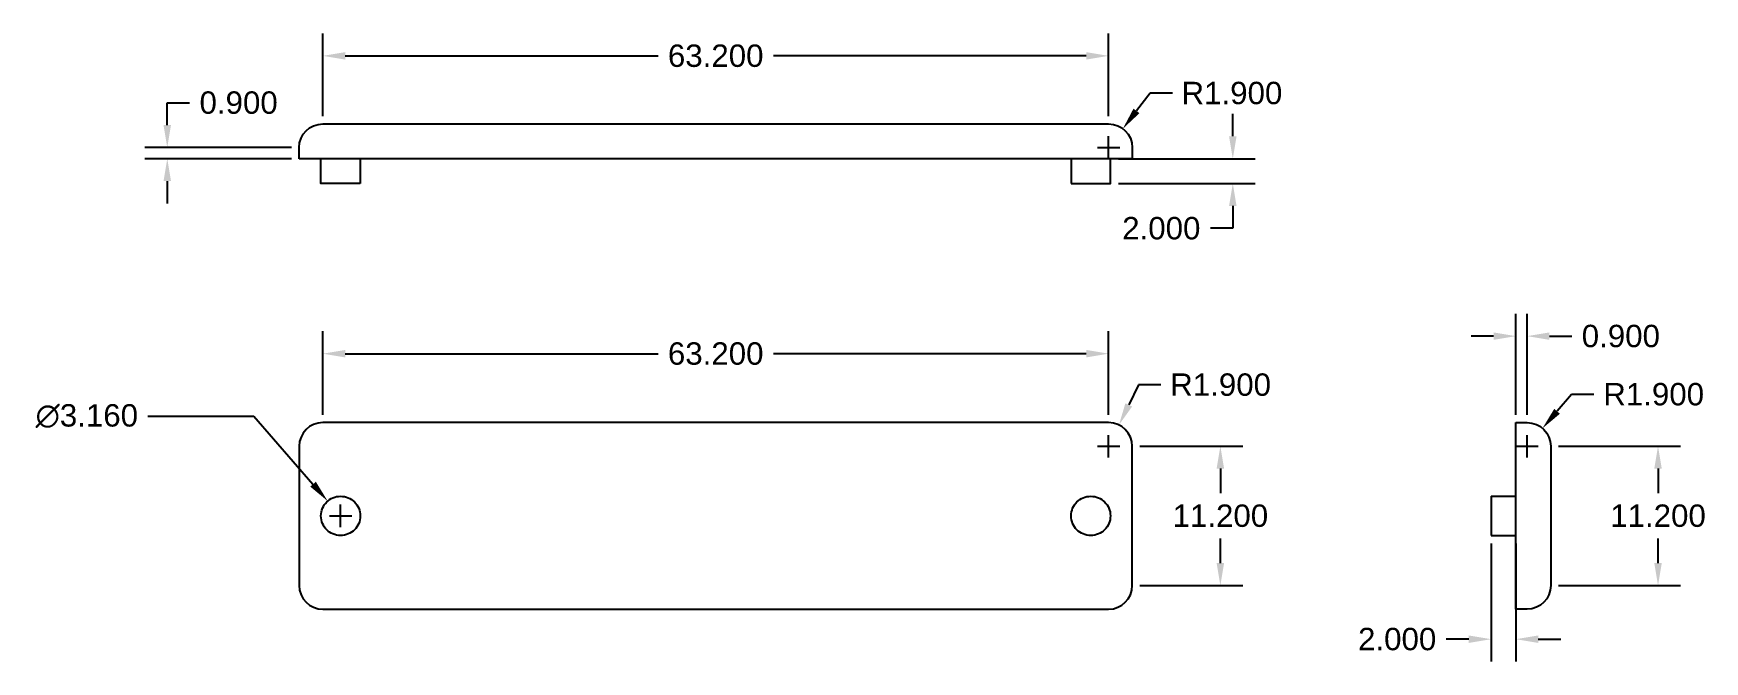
# Model space of a CAD drawing. Header units: millimetres. Extents: x 5 to 139, y 7 to 57.
import ezdxf

# ---------------------------------------------------------------- set-up
doc = ezdxf.new("R2010")
doc.units = ezdxf.units.MM
doc.linetypes.add('ACAD_ISO10W100', pattern=[18, 12, -3, 0, -3])
for name, color, linetype in [('Contur', 4, 'Continuous'), ('Cote', 3, 'Continuous'), ('Linii Ascunse', 2, 'ACAD_ISO10W100')]:
    doc.layers.add(name, color=color, linetype=linetype)
doc.styles.get("Standard").update_dxf_attribs({"font": 'Arial.ttf'})
doc.dimstyles.get("Standard").update_dxf_attribs({"dimscale": 10, "dimtxt": 0.18, "dimasz": 0.18, "dimexe": 0.18, "dimexo": 0.0625, "dimgap": 0.09, "dimtad": 0, "dimtih": 1, "dimtoh": 1, "dimdec": 3, "dimzin": 0, "dimdsep": 46, "dimtxsty": 'Standard', "dimcen": 0.09, "dimadec": 0, "dimazin": 0, "dimtfac": 1, "dimtdec": 3, "dimtofl": 0, "dimtmove": 0, "dimatfit": 3, "dimfxl": 1, "dimtolj": 1, "dimtzin": 0, "dimarcsym": 0})

# ---------------------------------------------------------------- blocks, each defined once
blk = doc.blocks.new('*D2')
at = {"layer": 'Cote', "color": 0, "lineweight": -2, "transparency": 16777216}
for p, q in [((15.54, 50.09), (15.54, 51.89)), ((15.54, 51.89), (17.34, 51.89)), ((25.52, 48.29), (13.74, 48.29)), ((25.52, 47.39), (13.74, 47.39)), ((15.54, 45.59), (15.54, 43.79))]:
    blk.add_line(p, q, dxfattribs=at)
at = {"layer": 'Cote', "color": 0, "transparency": 16777216}
for points in [[(15.24, 50.09), (15.84, 50.09), (15.54, 48.29)], [(15.24, 45.59), (15.84, 45.59), (15.54, 47.39)]]:
    blk.add_solid(points, dxfattribs=at)
at = {"layer": 'Defpoints', "color": 0, "transparency": 16777216}
for p in [(15.54, 48.29), (26.15, 48.29), (26.15, 47.39)]:
    blk.add_point(p, dxfattribs=at)
at = {"layer": 'Cote', "color": 0, "transparency": 16777216, "insert": (21.28, 51.89), "char_height": 1.8, "attachment_point": 5}
blk.add_mtext('\\A1;0.900', dxfattribs=at)
blk = doc.blocks.new('*D3')
at = {"layer": 'Cote', "color": 0, "lineweight": -2, "transparency": 16777216}
for p, q in [((101.24, 49.19), (101.24, 50.99)), ((92.04, 47.39), (103.04, 47.39)), ((92.04, 45.39), (103.04, 45.39)), ((101.24, 43.59), (101.24, 41.79)), ((101.24, 41.79), (99.44, 41.79))]:
    blk.add_line(p, q, dxfattribs=at)
at = {"layer": 'Cote', "color": 0, "transparency": 16777216}
for points in [[(100.94, 49.19), (101.54, 49.19), (101.24, 47.39)], [(100.94, 43.59), (101.54, 43.59), (101.24, 45.39)]]:
    blk.add_solid(points, dxfattribs=at)
at = {"layer": 'Defpoints', "color": 0, "transparency": 16777216}
for p in [(91.41, 47.39), (91.41, 45.39), (101.24, 45.39)]:
    blk.add_point(p, dxfattribs=at)
at = {"layer": 'Cote', "color": 0, "transparency": 16777216, "insert": (95.49, 41.79), "char_height": 1.8, "attachment_point": 5}
blk.add_mtext('\\A1;2.000', dxfattribs=at)
blk = doc.blocks.new('*D4')
at = {"layer": 'Cote', "color": 0, "lineweight": -2, "transparency": 16777216}
for p, q in [((13.98, 26.69), (22.5, 26.69)), ((22.5, 26.69), (27.26, 21.21)), ((29.48, 17.77), (29.48, 19.57)), ((28.58, 18.67), (30.38, 18.67))]:
    blk.add_line(p, q, dxfattribs=at)
at = {"layer": 'Cote', "color": 0, "transparency": 16777216}
blk.add_solid([(27.49, 21.41), (27.04, 21.02), (28.44, 19.86)], dxfattribs=at)
at = {"layer": 'Defpoints', "color": 0, "transparency": 16777216}
for p in [(28.44, 19.86), (30.52, 17.47)]:
    blk.add_point(p, dxfattribs=at)
at = {"layer": 'Cote', "color": 0, "transparency": 16777216, "insert": (9.07, 26.69), "char_height": 1.8, "attachment_point": 5}
blk.add_mtext('\\A1;∅3.160', dxfattribs=at)
blk = doc.blocks.new('*D5')
at = {"layer": 'Cote', "color": 0, "lineweight": -2, "transparency": 16777216}
for p, q in [((93.66, 29.21), (92.87, 27.59)), ((95.46, 29.21), (93.66, 29.21)), ((90.35, 24.27), (92.15, 24.27)), ((91.25, 23.37), (91.25, 25.17))]:
    blk.add_line(p, q, dxfattribs=at)
at = {"layer": 'Cote', "color": 0, "transparency": 16777216}
blk.add_solid([(92.6, 27.72), (93.14, 27.46), (92.08, 25.97)], dxfattribs=at)
at = {"layer": 'Defpoints', "color": 0, "transparency": 16777216}
for p in [(92.08, 25.97), (91.25, 24.27)]:
    blk.add_point(p, dxfattribs=at)
at = {"layer": 'Cote', "color": 0, "transparency": 16777216, "insert": (100.26, 29.21), "char_height": 1.8, "attachment_point": 5}
blk.add_mtext('\\A1;R1.900', dxfattribs=at)
blk = doc.blocks.new('*D8')
at = {"layer": 'Cote', "color": 0, "lineweight": -2, "transparency": 16777216}
for p, q in [((122.01, 16.45), (122.01, 6.95)), ((124.01, 16.45), (124.01, 6.95)), ((120.21, 8.75), (118.41, 8.75)), ((125.81, 8.75), (127.61, 8.75))]:
    blk.add_line(p, q, dxfattribs=at)
at = {"layer": 'Cote', "color": 0, "transparency": 16777216}
for points in [[(120.21, 9.05), (120.21, 8.45), (122.01, 8.75)], [(125.81, 9.05), (125.81, 8.45), (124.01, 8.75)]]:
    blk.add_solid(points, dxfattribs=at)
at = {"layer": 'Defpoints', "color": 0, "transparency": 16777216}
for p in [(122.01, 17.08), (124.01, 17.08), (122.01, 8.75)]:
    blk.add_point(p, dxfattribs=at)
at = {"layer": 'Cote', "color": 0, "transparency": 16777216, "insert": (114.46, 8.75), "char_height": 1.8, "attachment_point": 5}
blk.add_mtext('\\A1;2.000', dxfattribs=at)
blk = doc.blocks.new('*D9')
at = {"layer": 'Cote', "color": 0, "lineweight": -2, "transparency": 16777216}
for p, q in [((28.05, 26.79), (28.05, 33.51)), ((91.25, 26.79), (91.25, 33.51)), ((29.85, 31.71), (55.01, 31.71)), ((89.45, 31.71), (64.29, 31.71))]:
    blk.add_line(p, q, dxfattribs=at)
at = {"layer": 'Cote', "color": 0, "transparency": 16777216}
for points in [[(29.85, 32.01), (29.85, 31.41), (28.05, 31.71)], [(89.45, 32.01), (89.45, 31.41), (91.25, 31.71)]]:
    blk.add_solid(points, dxfattribs=at)
at = {"layer": 'Defpoints', "color": 0, "transparency": 16777216}
for p in [(28.05, 31.71), (28.05, 26.17), (91.25, 26.17)]:
    blk.add_point(p, dxfattribs=at)
at = {"layer": 'Cote', "color": 0, "transparency": 16777216, "insert": (59.65, 31.71), "char_height": 1.8, "attachment_point": 5}
blk.add_mtext('\\A1;63.200', dxfattribs=at)
blk = doc.blocks.new('*D10')
at = {"layer": 'Cote', "color": 0, "lineweight": -2, "transparency": 16777216}
for p, q in [((93.77, 24.27), (102.04, 24.27)), ((100.24, 22.47), (100.24, 20.48)), ((100.24, 14.87), (100.24, 16.85)), ((93.77, 13.07), (102.04, 13.07))]:
    blk.add_line(p, q, dxfattribs=at)
at = {"layer": 'Cote', "color": 0, "transparency": 16777216}
for points in [[(99.94, 22.47), (100.54, 22.47), (100.24, 24.27)], [(99.94, 14.87), (100.54, 14.87), (100.24, 13.07)]]:
    blk.add_solid(points, dxfattribs=at)
at = {"layer": 'Defpoints', "color": 0, "transparency": 16777216}
for p in [(93.15, 24.27), (93.15, 13.07), (100.24, 13.07)]:
    blk.add_point(p, dxfattribs=at)
at = {"layer": 'Cote', "color": 0, "transparency": 16777216, "insert": (100.24, 18.67), "char_height": 1.8, "attachment_point": 5}
blk.add_mtext('\\A1;11.200', dxfattribs=at)
blk = doc.blocks.new('*D11')
at = {"layer": 'Cote', "color": 0, "lineweight": -2, "transparency": 16777216}
for p, q in [((124.01, 26.79), (124.01, 34.92)), ((124.91, 26.79), (124.91, 34.92)), ((122.21, 33.12), (120.41, 33.12)), ((126.71, 33.12), (128.51, 33.12))]:
    blk.add_line(p, q, dxfattribs=at)
at = {"layer": 'Cote', "color": 0, "transparency": 16777216}
for points in [[(122.21, 33.42), (122.21, 32.82), (124.01, 33.12)], [(126.71, 33.42), (126.71, 32.82), (124.91, 33.12)]]:
    blk.add_solid(points, dxfattribs=at)
at = {"layer": 'Defpoints', "color": 0, "transparency": 16777216}
for p in [(124.91, 33.12), (124.01, 26.17), (124.91, 26.17)]:
    blk.add_point(p, dxfattribs=at)
at = {"layer": 'Cote', "color": 0, "transparency": 16777216, "insert": (132.45, 33.12), "char_height": 1.8, "attachment_point": 5}
blk.add_mtext('\\A1;0.900', dxfattribs=at)
blk = doc.blocks.new('*D12')
at = {"layer": 'Cote', "color": 0, "lineweight": -2, "transparency": 16777216}
for p, q in [((127.44, 24.27), (137.24, 24.27)), ((135.44, 22.47), (135.44, 20.48)), ((135.44, 14.87), (135.44, 16.85)), ((127.44, 13.07), (137.24, 13.07))]:
    blk.add_line(p, q, dxfattribs=at)
at = {"layer": 'Cote', "color": 0, "transparency": 16777216}
for points in [[(135.14, 22.47), (135.74, 22.47), (135.44, 24.27)], [(135.14, 14.87), (135.74, 14.87), (135.44, 13.07)]]:
    blk.add_solid(points, dxfattribs=at)
at = {"layer": 'Defpoints', "color": 0, "transparency": 16777216}
for p in [(126.81, 24.27), (126.81, 13.07), (135.44, 13.07)]:
    blk.add_point(p, dxfattribs=at)
at = {"layer": 'Cote', "color": 0, "transparency": 16777216, "insert": (135.44, 18.67), "char_height": 1.8, "attachment_point": 5}
blk.add_mtext('\\A1;11.200', dxfattribs=at)
blk = doc.blocks.new('*D13')
at = {"layer": 'Cote', "color": 0, "lineweight": -2, "transparency": 16777216}
for p, q in [((28.05, 50.81), (28.05, 57.46)), ((91.25, 50.81), (91.25, 57.46)), ((29.85, 55.66), (55.01, 55.66)), ((89.45, 55.66), (64.29, 55.66))]:
    blk.add_line(p, q, dxfattribs=at)
at = {"layer": 'Cote', "color": 0, "transparency": 16777216}
for points in [[(29.85, 55.96), (29.85, 55.36), (28.05, 55.66)], [(89.45, 55.96), (89.45, 55.36), (91.25, 55.66)]]:
    blk.add_solid(points, dxfattribs=at)
at = {"layer": 'Defpoints', "color": 0, "transparency": 16777216}
for p in [(91.25, 55.66), (28.05, 50.19), (91.25, 50.19)]:
    blk.add_point(p, dxfattribs=at)
at = {"layer": 'Cote', "color": 0, "transparency": 16777216, "insert": (59.65, 55.66), "char_height": 1.8, "attachment_point": 5}
blk.add_mtext('\\A1;63.200', dxfattribs=at)
blk = doc.blocks.new('*D14')
at = {"layer": 'Cote', "color": 0, "lineweight": -2, "transparency": 16777216}
for p, q in [((94.58, 52.66), (93.49, 51.23)), ((96.38, 52.66), (94.58, 52.66)), ((91.25, 47.39), (91.25, 49.19)), ((90.35, 48.29), (92.15, 48.29))]:
    blk.add_line(p, q, dxfattribs=at)
at = {"layer": 'Cote', "color": 0, "transparency": 16777216}
blk.add_solid([(93.25, 51.41), (93.73, 51.05), (92.4, 49.8)], dxfattribs=at)
at = {"layer": 'Defpoints', "color": 0, "transparency": 16777216}
for p in [(92.4, 49.8), (91.25, 48.29)]:
    blk.add_point(p, dxfattribs=at)
at = {"layer": 'Cote', "color": 0, "transparency": 16777216, "insert": (101.17, 52.66), "char_height": 1.8, "attachment_point": 5}
blk.add_mtext('\\A1;R1.900', dxfattribs=at)
blk = doc.blocks.new('*D15')
at = {"layer": 'Cote', "color": 0, "lineweight": -2, "transparency": 16777216}
for p, q in [((128.49, 28.44), (127.32, 27.08)), ((130.29, 28.44), (128.49, 28.44)), ((124.01, 24.27), (125.81, 24.27)), ((124.91, 23.37), (124.91, 25.17))]:
    blk.add_line(p, q, dxfattribs=at)
at = {"layer": 'Cote', "color": 0, "transparency": 16777216}
blk.add_solid([(127.09, 27.27), (127.55, 26.88), (126.15, 25.71)], dxfattribs=at)
at = {"layer": 'Defpoints', "color": 0, "transparency": 16777216}
for p in [(126.15, 25.71), (124.91, 24.27)]:
    blk.add_point(p, dxfattribs=at)
at = {"layer": 'Cote', "color": 0, "transparency": 16777216, "insert": (135.09, 28.44), "char_height": 1.8, "attachment_point": 5}
blk.add_mtext('\\A1;R1.900', dxfattribs=at)

msp = doc.modelspace()

# ---------------------------------------------------------------- linework, layer by layer
at = {"layer": 'Contur'}
msp.add_lwpolyline([(26.1488, 47.3876), (26.1488, 48.2876, -0.41421356), (28.0488, 50.1876), (91.2488, 50.1876, -0.41421356), (93.1488, 48.2876), (93.1488, 47.3876), (26.1488, 47.3876)], format="xyb", dxfattribs=at)
for points in [[(31.0618, 45.3876), (27.8868, 45.3876), (27.8868, 47.3876)], [(31.0618, 47.3876), (31.0618, 45.3876)], [(88.2358, 47.3876), (88.2358, 45.3876)], [(88.2358, 45.3876), (91.4108, 45.3876), (91.4108, 47.3876)], [(122.0134, 20.2528), (122.0134, 17.0778)], [(122.0134, 20.2528), (124.0134, 20.2528)], [(122.0134, 17.0778), (124.0134, 17.0778)]]:
    msp.add_lwpolyline(points, dxfattribs=at)
for points in [[(28.0488, 11.1653), (91.2488, 11.1653, 0.41421356), (93.1488, 13.0653), (93.1488, 24.2653, 0.41421356), (91.2488, 26.1653), (28.0488, 26.1653, 0.41421356), (26.1488, 24.2653), (26.1488, 13.0653, 0.41421356)], [(124.0134, 26.1653), (124.9134, 26.1653, -0.41421356), (126.8134, 24.2653), (126.8134, 13.0653, -0.41421356), (124.9134, 11.1653), (124.0134, 11.1653)]]:
    msp.add_lwpolyline(points, format="xyb", close=True, dxfattribs=at)
at = {"layer": 'Linii Ascunse'}
for centre in [(29.4818, 18.6653), (89.8158, 18.6653)]:
    msp.add_circle(centre, 1.58, dxfattribs=at)

# ---------------------------------------------------------------- dimensions: what is measured, and where the dimension line sits
at = {"layer": 'Cote'}
for base, p1, p2, picture, middle in [((91.2488, 55.6632), (28.0488, 50.1876), (91.2488, 50.1876), '*D13', (59.6488, 55.6632)), ((124.9134, 33.1206), (124.0134, 26.1653), (124.9134, 26.1653), '*D11', (132.4474, 33.1206)), ((28.0488, 31.7105), (91.2488, 26.1653), (28.0488, 26.1653), '*D9', (59.6488, 31.7105)), ((122.0134, 8.7503), (124.0134, 17.0778), (122.0134, 17.0778), '*D8', (114.4641, 8.7503))]:
    dim = msp.add_linear_dim(base=base, p1=p1, p2=p2, dimstyle='Standard', dxfattribs=at)
    dim.commit()
    dim.dimension.update_dxf_attribs({"geometry": picture, "text_midpoint": middle})
for center, mpoint, picture, middle in [((91.2488, 48.2876), (92.3991, 49.7998), '*D14', (101.174, 52.665)), ((91.2488, 24.2653), (92.0827, 25.9725), '*D5', (100.2581, 29.2072)), ((124.9134, 24.2653), (126.1492, 25.7085), '*D15', (135.0859, 28.4431))]:
    dim = msp.add_radius_dim(center=center, mpoint=mpoint, dimstyle='Standard', dxfattribs=at)
    dim.commit()
    dim.dimension.update_dxf_attribs({"geometry": picture, "text_midpoint": middle})
for base, p1, p2, picture, middle in [((15.5432, 48.2876), (26.1488, 47.3876), (26.1488, 48.2876), '*D2', (21.2772, 51.8876)), ((101.2368, 45.3876), (91.4108, 47.3876), (91.4108, 45.3876), '*D3', (95.4875, 41.7876)), ((100.2436, 13.0653), (93.1488, 24.2653), (93.1488, 13.0653), '*D10', (100.2436, 18.6653)), ((135.4353, 13.0653), (126.8134, 24.2653), (126.8134, 13.0653), '*D12', (135.4353, 18.6653))]:
    dim = msp.add_linear_dim(base=base, p1=p1, p2=p2, angle=90, dimstyle='Standard', dxfattribs=at)
    dim.commit()
    dim.dimension.update_dxf_attribs({"geometry": picture, "text_midpoint": middle})
dim = msp.add_diameter_dim_2p(p1=(30.5194, 17.4737), p2=(28.4442, 19.8568), dimstyle='Standard', dxfattribs=at)
dim.commit()
dim.dimension.update_dxf_attribs({"geometry": '*D4', "text_midpoint": (9.0702, 26.6868), "dimtype": 163})

doc.saveas('drawing.dxf')
